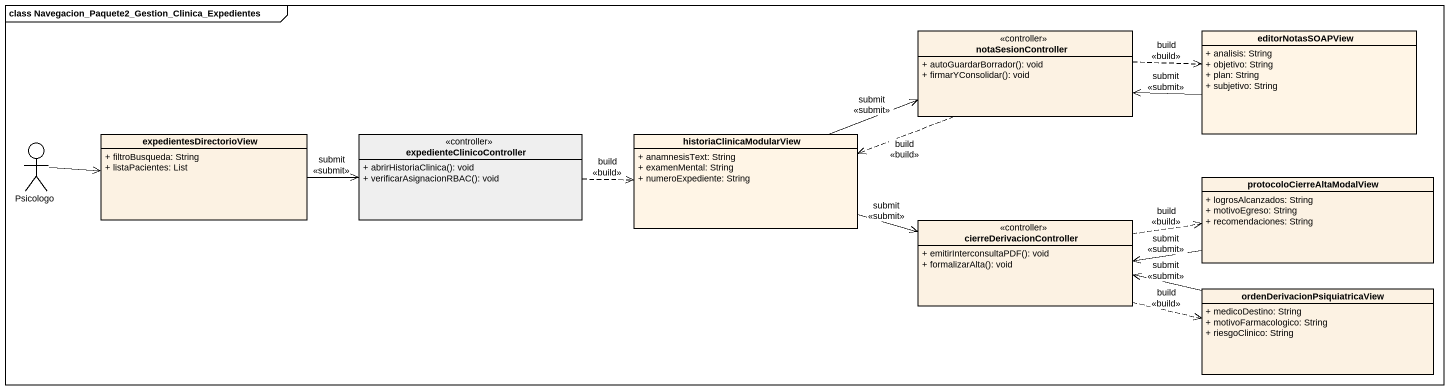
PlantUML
@startuml
mainframe class Navegacion_Paquete2_Gestion_Clinica_Expedientes
allowmixing
hide circle
hide empty members
skinparam classAttributeIconSize 0
class notaSesionController <<controller>> {
  + autoGuardarBorrador(): void
  + firmarYConsolidar(): void
}
class editorNotasSOAPView #FFF5E6 {
  + analisis: String
  + objetivo: String
  + plan: String
  + subjetivo: String
}
actor Psicologo
class expedientesDirectorioView {
  + filtroBusqueda: String
  + listaPacientes: List
}
class expedienteClinicoController <<controller>> #EFEFEF {
  + abrirHistoriaClinica(): void
  + verificarAsignacionRBAC(): void
}
class historiaClinicaModularView #FFF5E6 {
  + anamnesisText: String
  + examenMental: String
  + numeroExpediente: String
}
class protocoloCierreAltaModalView {
  + logrosAlcanzados: String
  + motivoEgreso: String
  + recomendaciones: String
}
class cierreDerivacionController <<controller>> {
  + emitirInterconsultaPDF(): void
  + formalizarAlta(): void
}
class "ordenDerivacionPsiquiatricaView" as ordenDerivacionPsiquiatricaV {
  + medicoDestino: String
  + motivoFarmacologico: String
  + riesgoClinico: String
}
notaSesionController .right.> editorNotasSOAPView : build\n<<build>>
notaSesionController .left.> historiaClinicaModularView : build\n<<build>>
editorNotasSOAPView -left-> notaSesionController : submit\n<<submit>>
Psicologo -right-> expedientesDirectorioView
expedientesDirectorioView -right-> expedienteClinicoController : submit\n<<submit>>
expedienteClinicoController .right.> historiaClinicaModularView : build\n<<build>>
historiaClinicaModularView -right-> notaSesionController : submit\n<<submit>>
historiaClinicaModularView -right-> cierreDerivacionController : submit\n<<submit>>
protocoloCierreAltaModalView -left-> cierreDerivacionController : submit\n<<submit>>
cierreDerivacionController .right.> protocoloCierreAltaModalView : build\n<<build>>
cierreDerivacionController .right.> ordenDerivacionPsiquiatricaV : build\n<<build>>
ordenDerivacionPsiquiatricaV -left-> cierreDerivacionController : submit\n<<submit>>
@enduml
